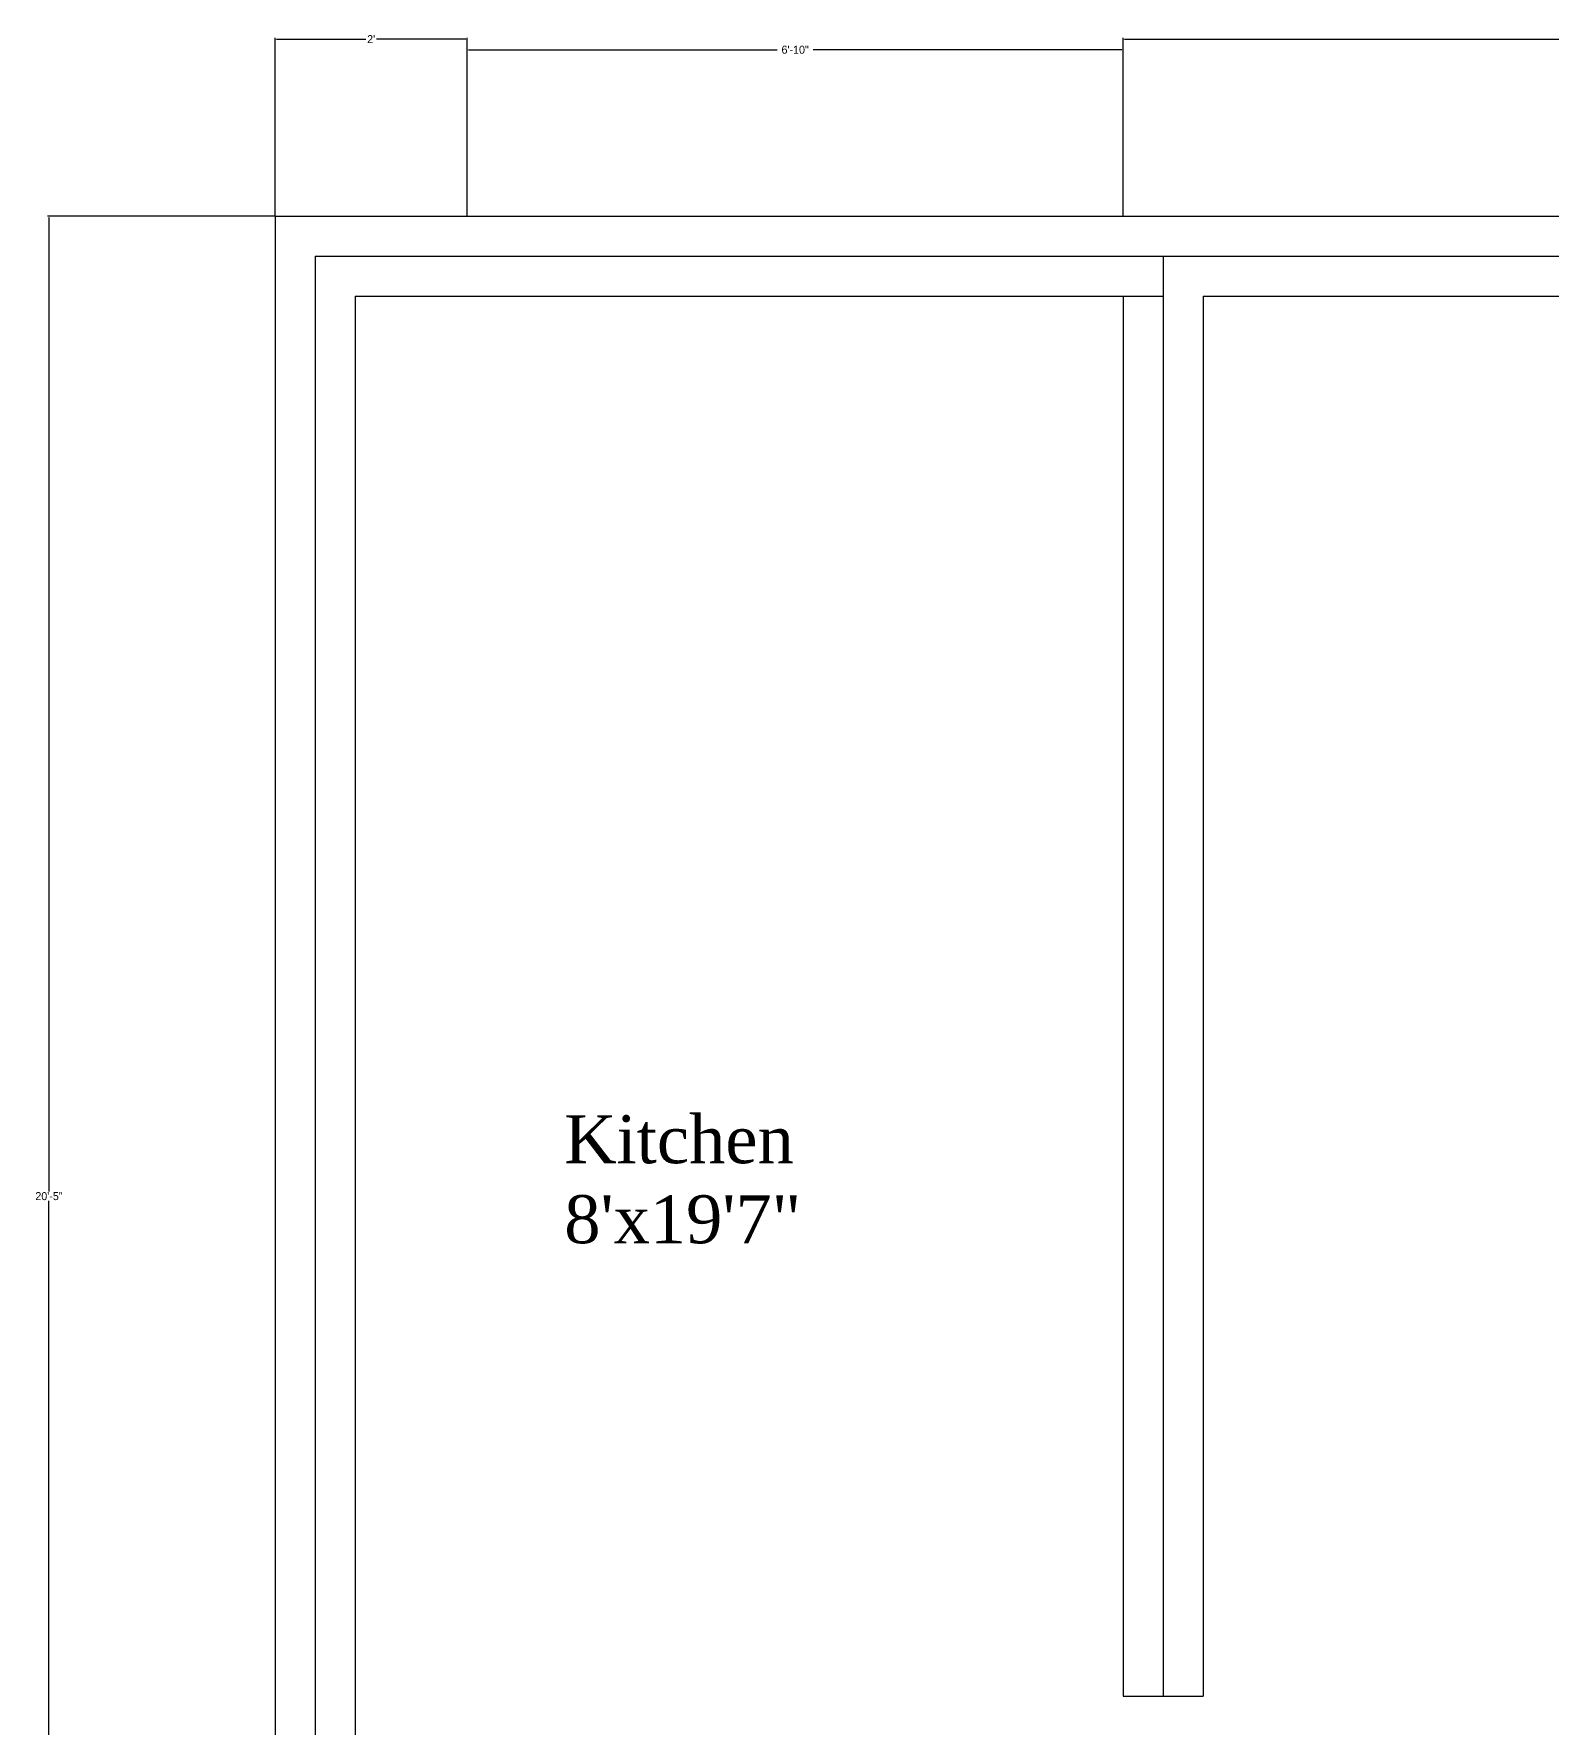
# Model space of a CAD drawing. Header units: inches. Extents: x -23324 to -22327, y 9655 to 10453.
# Drawn here: x -22806.3 to -22616.5, y 10240.7 to 10452.5 of the extents above; entities that cross this region are included whole.
import ezdxf

# ---------------------------------------------------------------- set-up
doc = ezdxf.new("R2010")
doc.units = ezdxf.units.IN
doc.header["$MEASUREMENT"] = 0
doc.dimstyles.get("Standard").update_dxf_attribs({"dimtxt": 1, "dimasz": 0.18, "dimexe": 0.18, "dimexo": 0.0625, "dimgap": 0.09, "dimtad": 0, "dimtih": 1, "dimtoh": 1, "dimdec": 0, "dimzin": 2, "dimdsep": 46, "dimlunit": 4, "dimtxsty": 'Standard', "dimcen": 0.09, "dimclrt": 5, "dimadec": 0, "dimazin": 0, "dimtfac": 1, "dimtdec": 0, "dimtofl": 0, "dimtmove": 0, "dimatfit": 3, "dimfxl": 1, "dimtolj": 1, "dimtzin": 0, "dimarcsym": 0})

# ---------------------------------------------------------------- blocks, each defined once
blk = doc.blocks.new('*D4')
at = {"color": 0, "lineweight": -2}
for p, q in [((-22776.14, 10429.78), (-22776.14, 10452.03)), ((-22775.96, 10451.85), (-22764.82, 10451.85)), ((-22752.32, 10451.85), (-22763.47, 10451.85)), ((-22752.14, 10429.78), (-22752.14, 10452.03))]:
    blk.add_line(p, q, dxfattribs=at)
at = {"color": 0}
for points in [[(-22775.96, 10451.88), (-22775.96, 10451.82), (-22776.14, 10451.85)], [(-22752.32, 10451.88), (-22752.32, 10451.82), (-22752.14, 10451.85)]]:
    blk.add_solid(points, dxfattribs=at)
at = {"layer": 'Defpoints', "color": 0}
for p in [(-22776.14, 10451.85), (-22776.14, 10429.72), (-22752.14, 10429.72)]:
    blk.add_point(p, dxfattribs=at)
at = {"color": 5, "insert": (-22764.14, 10451.85), "char_height": 1, "attachment_point": 5}
blk.add_mtext("\\A1;2'", dxfattribs=at)
blk = doc.blocks.new('*D5')
at = {"color": 0, "lineweight": -2}
for p, q in [((-22752.14, 10429.78), (-22752.14, 10450.7)), ((-22751.96, 10450.52), (-22713.4, 10450.52)), ((-22670.32, 10450.52), (-22708.89, 10450.52)), ((-22670.14, 10429.78), (-22670.14, 10450.7))]:
    blk.add_line(p, q, dxfattribs=at)
at = {"color": 0}
for points in [[(-22751.96, 10450.55), (-22751.96, 10450.49), (-22752.14, 10450.52)], [(-22670.32, 10450.55), (-22670.32, 10450.49), (-22670.14, 10450.52)]]:
    blk.add_solid(points, dxfattribs=at)
at = {"layer": 'Defpoints', "color": 0}
for p in [(-22752.14, 10450.52), (-22752.14, 10429.72), (-22670.14, 10429.72)]:
    blk.add_point(p, dxfattribs=at)
at = {"color": 5, "insert": (-22711.14, 10450.52), "char_height": 1, "attachment_point": 5}
blk.add_mtext('\\A1;6\'-10"', dxfattribs=at)
blk = doc.blocks.new('*D6')
at = {"color": 0, "lineweight": -2}
for p, q in [((-22670.14, 10429.78), (-22670.14, 10452.03)), ((-22669.96, 10451.85), (-22607.65, 10451.85)), ((-22540.32, 10451.85), (-22602.64, 10451.85)), ((-22540.14, 10429.78), (-22540.14, 10452.03))]:
    blk.add_line(p, q, dxfattribs=at)
at = {"color": 0}
for points in [[(-22669.96, 10451.88), (-22669.96, 10451.82), (-22670.14, 10451.85)], [(-22540.32, 10451.88), (-22540.32, 10451.82), (-22540.14, 10451.85)]]:
    blk.add_solid(points, dxfattribs=at)
at = {"layer": 'Defpoints', "color": 0}
for p in [(-22540.14, 10451.85), (-22670.14, 10429.72), (-22540.14, 10429.72)]:
    blk.add_point(p, dxfattribs=at)
at = {"color": 5, "insert": (-22605.14, 10451.85), "char_height": 1, "attachment_point": 5}
blk.add_mtext('\\A1;10\'-10"', dxfattribs=at)
blk = doc.blocks.new('*D13')
at = {"color": 0, "lineweight": -2}
for p, q in [((-22776.21, 10429.72), (-22804.59, 10429.72)), ((-22804.41, 10429.54), (-22804.41, 10307.81)), ((-22804.41, 10184.9), (-22804.41, 10306.63)), ((-22776.21, 10184.72), (-22804.59, 10184.72))]:
    blk.add_line(p, q, dxfattribs=at)
at = {"color": 0}
for points in [[(-22804.44, 10429.54), (-22804.38, 10429.54), (-22804.41, 10429.72)], [(-22804.44, 10184.9), (-22804.38, 10184.9), (-22804.41, 10184.72)]]:
    blk.add_solid(points, dxfattribs=at)
at = {"layer": 'Defpoints', "color": 0}
for p in [(-22776.14, 10429.72), (-22804.41, 10184.72), (-22776.14, 10184.72)]:
    blk.add_point(p, dxfattribs=at)
at = {"color": 5, "insert": (-22804.41, 10307.22), "char_height": 1, "attachment_point": 5}
blk.add_mtext('\\A1;20\'-5"', dxfattribs=at)

msp = doc.modelspace()

# ---------------------------------------------------------------- linework, layer by layer
for p, q in [((-22776.14, 10429.72), (-22752.14, 10429.72)), ((-22776.14, 10429.72), (-22776.14, 10184.72)), ((-22752.14, 10429.72), (-22670.14, 10429.72)), ((-22670.14, 10429.72), (-22540.14, 10429.72)), ((-22766.14, 10419.72), (-22766.14, 10184.72)), ((-22766.14, 10419.72), (-22752.14, 10419.72)), ((-22752.14, 10419.72), (-22670.14, 10419.72)), ((-22670.14, 10419.72), (-22670.14, 10244.72)), ((-22670.14, 10419.72), (-22665.14, 10419.72)), ((-22660.14, 10419.72), (-22660.14, 10244.72)), ((-22660.14, 10419.72), (-22540.14, 10419.72)), ((-22670.14, 10244.72), (-22660.14, 10244.72))]:
    msp.add_line(p, q)
at = {"color": 1}
for p, q in [((-22771.14, 10424.72), (-22771.14, 10184.72)), ((-22771.14, 10424.72), (-22752.14, 10424.72)), ((-22752.14, 10424.72), (-22670.14, 10424.72)), ((-22670.14, 10424.72), (-22540.14, 10424.72)), ((-22665.14, 10424.72), (-22665.14, 10244.72))]:
    msp.add_line(p, q, dxfattribs=at)

# ---------------------------------------------------------------- texts
at = {"insert": (-22740, 10317.34), "char_height": 6, "attachment_point": 1}
msp.add_mtext('{\\fTimes New Roman|b0|i0|c0|p18;Kitchen\\P8\'x19\'7"}', dxfattribs=at)

# ---------------------------------------------------------------- dimensions: what is measured, and where the dimension line sits
for base, p1, p2, picture, middle in [((-22776.14, 10451.85), (-22752.14, 10429.72), (-22776.14, 10429.72), '*D4', (-22764.14, 10451.85)), ((-22540.14, 10451.85), (-22670.14, 10429.72), (-22540.14, 10429.72), '*D6', (-22605.14, 10451.85)), ((-22752.14, 10450.52), (-22670.14, 10429.72), (-22752.14, 10429.72), '*D5', (-22711.14, 10450.52))]:
    dim = msp.add_linear_dim(base=base, p1=p1, p2=p2, dimstyle='Standard')
    dim.commit()
    dim.dimension.update_dxf_attribs({"geometry": picture, "text_midpoint": middle})
dim = msp.add_linear_dim(base=(-22804.41, 10184.72), p1=(-22776.14, 10429.72), p2=(-22776.14, 10184.72), angle=90, dimstyle='Standard')
dim.commit()
dim.dimension.update_dxf_attribs({"geometry": '*D13', "text_midpoint": (-22804.41, 10307.22)})

doc.saveas('drawing.dxf')
